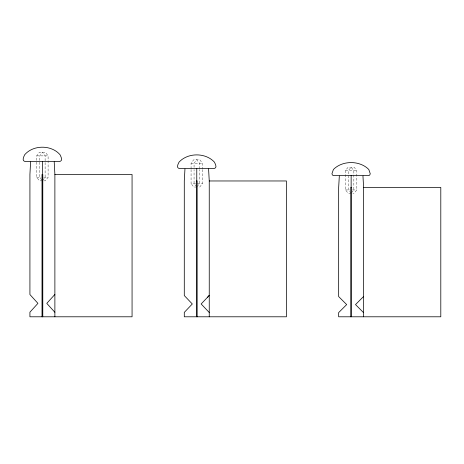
<?xml version="1.0" encoding="UTF-8"?>
<svg xmlns="http://www.w3.org/2000/svg" width="464" height="464" viewBox="0 0 464 464"><rect width="100%" height="100%" fill="white"/><g stroke="black" fill="none" stroke-linecap="round" stroke-linejoin="round"><path stroke-width="0.35" stroke-dasharray="2.32 1.74" d="M42.404 180.856L39.411 180.856L36.702 177.242L36.702 155.875L39.411 152.262L45.391 152.262L48.099 155.875L48.099 177.242L45.391 180.856L43.599 180.856M42.787 180.339L45.112 177.242L45.112 155.875L42.404 152.262L39.695 155.875L39.695 177.242L42.015 180.339M191.069 168.815L191.069 163.189L193.778 159.738L199.758 159.738L202.466 163.189L202.466 168.815M197.159 186.54L199.479 183.587L199.479 169.517M202.466 169.517L202.466 183.587L199.758 187.033L197.966 187.033M351.138 193.215L348.151 193.215L345.442 189.933L345.442 170.503L348.151 167.22L354.125 167.22L356.833 170.503L356.833 189.933L354.125 193.215L352.93 193.215M351.59 192.664L353.846 189.933L353.846 170.503L351.138 167.22L348.429 170.503L348.429 189.933L350.685 192.664M36.702 155.875L48.099 155.875M191.069 163.189L202.466 163.189M345.442 170.503L356.833 170.503M36.702 177.242L41.047 177.242M43.755 177.242L48.099 177.242M191.069 169.517L191.069 183.587L202.466 183.587M196.771 187.033L193.778 187.033L191.069 183.587M345.442 189.933L349.781 189.933M352.489 189.933L356.833 189.933M196.382 186.54L194.062 183.587L194.062 169.517M199.479 168.815L199.479 163.189L196.771 159.738L194.062 163.189L194.062 168.815"/><path stroke-width="0.7" d="M54.88 294.449L46.777 303.369L54.88 312.284M207.628 297.169L209.247 295.464L201.144 303.978L209.247 312.487M363.614 296.484L355.511 304.587L363.614 312.695L363.405 312.481M30.096 161.35C23.826 162.133 21.222 161.489 24.662 154.773C33.286 144.681 51.446 144.681 60.071 154.773C63.51 161.489 60.9 162.133 54.636 161.35M184.463 168.42C178.518 169.058 175.438 168.803 179.029 162.139C187.874 152.476 205.593 152.476 214.438 162.139C218.028 168.803 214.948 169.058 209.003 168.42M54.88 174.493L132.066 174.493L132.066 316.79L29.922 316.79L29.922 312.179L37.938 303.363L29.922 294.553L29.922 174.493L30.618 161.35L54.189 161.35L54.88 174.493L54.88 316.79M338.83 175.485C337.044 174.771 332.038 177.091 331.934 173.774L333.396 169.499C342.455 160.277 359.745 160.277 368.805 169.499L370.266 173.774C370.162 177.091 365.156 174.771 363.37 175.485M209.247 180.966L286.433 180.966L286.433 316.79L184.289 316.79L184.289 312.388L192.305 303.978L184.289 295.562L184.289 180.966L184.985 168.42L208.556 168.42L209.247 180.966L209.247 316.79M363.614 187.433L440.8 187.433L440.8 316.79L338.662 316.79L338.662 312.603L346.672 304.587L338.662 296.577L338.662 187.433L339.352 175.485L362.923 175.485L363.614 187.433L363.614 316.79M351.526 316.79L351.526 187.433L350.749 187.433L350.749 316.79M351.138 175.485L351.138 187.433M197.154 316.79L197.154 180.966L196.382 180.966L196.382 316.79M196.771 168.42L196.771 180.966M42.787 316.79L42.787 174.493L42.015 174.493L42.015 316.79M42.404 161.35L42.404 316.79"/></g></svg>
